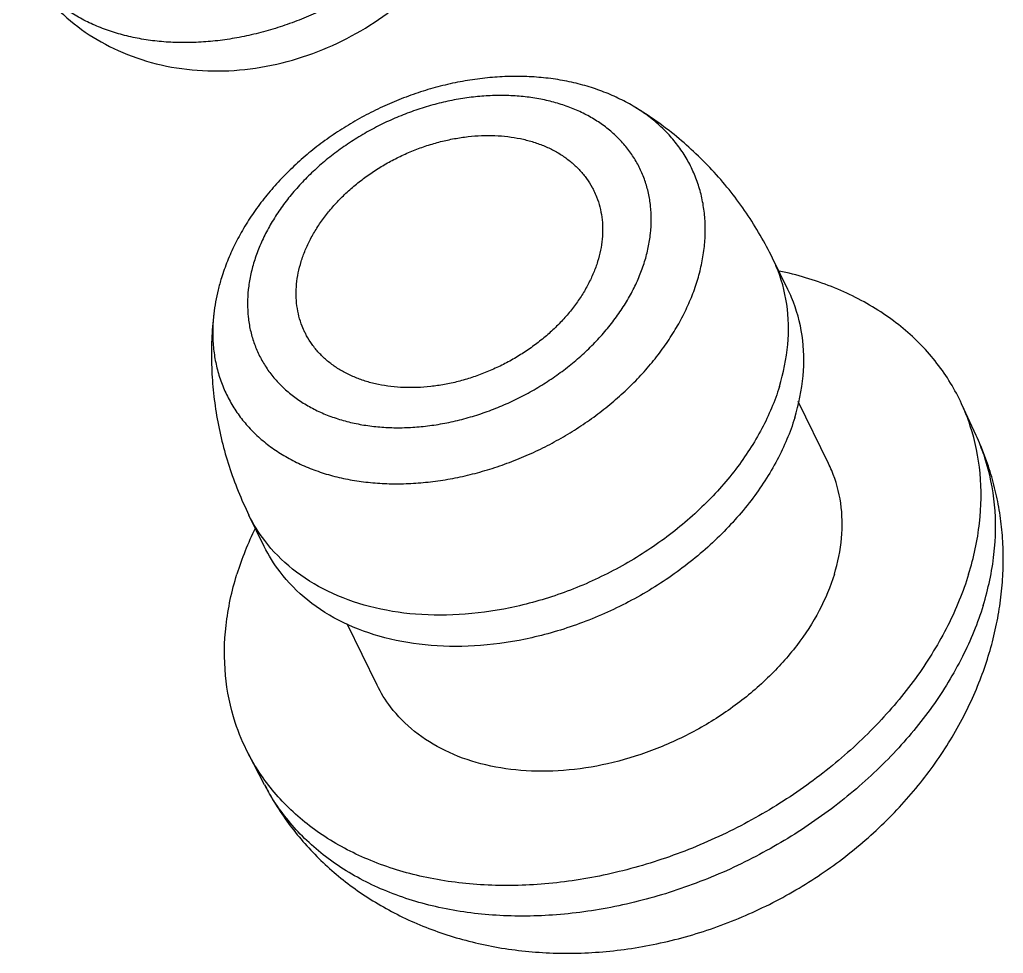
# Model space of a CAD drawing. Header units: inches. Extents: x -219 to 252, y -99 to 210.
# Drawn here: x -13.97 to -8.79, y -89.4 to -84.48 of the extents above; entities that cross this region are included whole.
import ezdxf

# ---------------------------------------------------------------- set-up
doc = ezdxf.new("R2010")
doc.units = ezdxf.units.IN
doc.header["$MEASUREMENT"] = 0
doc.layers.add('02___PRT_ALL_AXES', color=7, linetype='Continuous')

# ---------------------------------------------------------------- blocks, each defined once
blk = doc.blocks.new('block 3421')
at = {"color": 7, "lineweight": 25, "true_color": 0xffffff}
blk.add_open_spline([(-12.9067, -85.8415), (-12.9132, -85.8624), (-12.919, -85.8834), (-12.9242, -85.9047), (-12.9293, -85.9255), (-12.9338, -85.9465), (-12.9376, -85.9677), (-12.9413, -85.9884), (-12.9445, -86.0093), (-12.9469, -86.0302)], degree=3, knots=[0, 0, 0, 0, 1, 1, 1, 2, 2, 2, 3, 3, 3, 3], dxfattribs=at)
blk = doc.blocks.new('block 3422')
at = {"color": 7, "lineweight": 25, "true_color": 0xffffff}
blk.add_open_spline([(-10.926, -85.7551), (-10.9323, -85.7753), (-10.9395, -85.7951), (-10.9475, -85.8146), (-10.9559, -85.8347), (-10.9651, -85.8543), (-10.9752, -85.8736), (-10.9855, -85.8934), (-10.9967, -85.9128), (-11.0087, -85.9316), (-11.021, -85.9511), (-11.0341, -85.9699), (-11.0479, -85.9883), (-11.0619, -86.0071), (-11.0768, -86.0253), (-11.0923, -86.0431), (-11.1081, -86.0611), (-11.1246, -86.0786), (-11.1417, -86.0955), (-11.159, -86.1127), (-11.177, -86.1292), (-11.1956, -86.1452), (-11.2144, -86.1614), (-11.2338, -86.1769), (-11.2536, -86.1917), (-11.2737, -86.2068), (-11.2943, -86.2211), (-11.3153, -86.2348), (-11.3365, -86.2486), (-11.3581, -86.2616), (-11.3802, -86.274), (-11.4023, -86.2864), (-11.4248, -86.298), (-11.4476, -86.3089), (-11.4705, -86.3199), (-11.4937, -86.3301), (-11.5172, -86.3395), (-11.5406, -86.3489), (-11.5643, -86.3575), (-11.5883, -86.3654), (-11.612, -86.3732), (-11.636, -86.3801), (-11.6603, -86.3863), (-11.6842, -86.3924), (-11.7084, -86.3977), (-11.7327, -86.4021), (-11.7566, -86.4065), (-11.7807, -86.4101), (-11.8048, -86.4128), (-11.8286, -86.4154), (-11.8524, -86.4172), (-11.8763, -86.4181), (-11.8996, -86.419), (-11.9229, -86.419), (-11.9462, -86.4181), (-11.969, -86.4172), (-11.9917, -86.4155), (-12.0144, -86.4128), (-12.0364, -86.4102), (-12.0582, -86.4066), (-12.08, -86.4022), (-12.101, -86.3978), (-12.122, -86.3925), (-12.1426, -86.3863), (-12.1626, -86.3802), (-12.1823, -86.3733), (-12.2016, -86.3654), (-12.2204, -86.3577), (-12.2389, -86.349), (-12.2568, -86.3395), (-12.2742, -86.3302), (-12.2911, -86.32), (-12.3074, -86.3089), (-12.3233, -86.2982), (-12.3387, -86.2865), (-12.3533, -86.274), (-12.3675, -86.2617), (-12.3812, -86.2487), (-12.3939, -86.2348), (-12.4064, -86.2212), (-12.4182, -86.2068), (-12.429, -86.1918), (-12.4397, -86.1769), (-12.4495, -86.1613), (-12.4583, -86.1452), (-12.4613, -86.1396), (-12.4642, -86.134), (-12.467, -86.1284)], degree=3, knots=[0, 0, 0, 0, 1, 1, 1, 2, 2, 2, 3, 3, 3, 4, 4, 4, 5, 5, 5, 6, 6, 6, 7, 7, 7, 8, 8, 8, 9, 9, 9, 10, 10, 10, 11, 11, 11, 12, 12, 12, 13, 13, 13, 14, 14, 14, 15, 15, 15, 16, 16, 16, 17, 17, 17, 18, 18, 18, 19, 19, 19, 20, 20, 20, 21, 21, 21, 22, 22, 22, 23, 23, 23, 24, 24, 24, 25, 25, 25, 26, 26, 26, 27, 27, 27, 28, 28, 28, 29, 29, 29, 29], dxfattribs=at)
blk = doc.blocks.new('block 3423')
at = {"color": 7, "lineweight": 25, "true_color": 0xffffff}
blk.add_open_spline([(-10.7298, -84.9422), (-10.7553, -84.9268), (-10.7815, -84.9126), (-10.8083, -84.8995), (-10.8358, -84.8861), (-10.8639, -84.8738), (-10.8924, -84.8628), (-10.9215, -84.8515), (-10.9512, -84.8414), (-10.9812, -84.8326), (-11.0121, -84.8234), (-11.0435, -84.8156), (-11.0751, -84.8089), (-11.1075, -84.8021), (-11.1401, -84.7965), (-11.173, -84.7922), (-11.2063, -84.7879), (-11.2398, -84.7847), (-11.2734, -84.7828), (-11.3075, -84.7809), (-11.3417, -84.7802), (-11.3759, -84.7806), (-11.4107, -84.7811), (-11.4455, -84.7828), (-11.4802, -84.7857), (-11.5152, -84.7886), (-11.5501, -84.7927), (-11.5849, -84.7978), (-11.6199, -84.8031), (-11.6547, -84.8094), (-11.6894, -84.8169), (-11.7244, -84.8244), (-11.7591, -84.833), (-11.7936, -84.8427), (-11.8282, -84.8525), (-11.8625, -84.8633), (-11.8965, -84.8751), (-11.9305, -84.887), (-11.9642, -84.8999), (-11.9974, -84.9138), (-12.0307, -84.9277), (-12.0637, -84.9426), (-12.0961, -84.9585), (-12.1285, -84.9744), (-12.1604, -84.9912), (-12.1918, -85.009), (-12.2231, -85.0267), (-12.2539, -85.0455), (-12.2841, -85.065), (-12.3141, -85.0845), (-12.3435, -85.1048), (-12.3723, -85.1261), (-12.4008, -85.1472), (-12.4288, -85.1692), (-12.456, -85.192), (-12.483, -85.2147), (-12.5093, -85.2382), (-12.5348, -85.2626), (-12.56, -85.2866), (-12.5844, -85.3114), (-12.608, -85.337), (-12.6312, -85.3622), (-12.6536, -85.3882), (-12.6751, -85.415), (-12.6963, -85.4414), (-12.7166, -85.4685), (-12.736, -85.4963), (-12.7549, -85.5237), (-12.7729, -85.5516), (-12.7898, -85.5802), (-12.8064, -85.6081), (-12.8219, -85.6366), (-12.8362, -85.6656), (-12.8504, -85.6942), (-12.8634, -85.7233), (-12.8753, -85.7529), (-12.887, -85.782), (-12.8975, -85.8115), (-12.9067, -85.8415)], degree=3, knots=[0, 0, 0, 0, 1, 1, 1, 2, 2, 2, 3, 3, 3, 4, 4, 4, 5, 5, 5, 6, 6, 6, 7, 7, 7, 8, 8, 8, 9, 9, 9, 10, 10, 10, 11, 11, 11, 12, 12, 12, 13, 13, 13, 14, 14, 14, 15, 15, 15, 16, 16, 16, 17, 17, 17, 18, 18, 18, 19, 19, 19, 20, 20, 20, 21, 21, 21, 22, 22, 22, 23, 23, 23, 24, 24, 24, 25, 25, 25, 26, 26, 26, 26], dxfattribs=at)
blk = doc.blocks.new('block 3424')
at = {"color": 7, "lineweight": 25, "true_color": 0xffffff}
blk.add_open_spline([(-10.9458, -85.3819), (-10.9405, -85.3926), (-10.9357, -85.4036), (-10.9313, -85.4147), (-10.9246, -85.4318), (-10.9189, -85.4494), (-10.9143, -85.4672), (-10.9097, -85.4852), (-10.9062, -85.5035), (-10.9037, -85.5219), (-10.9012, -85.5407), (-10.8999, -85.5596), (-10.8996, -85.5786), (-10.8993, -85.5979), (-10.9001, -85.6173), (-10.902, -85.6366), (-10.9038, -85.6564), (-10.9068, -85.6761), (-10.9108, -85.6956), (-10.9149, -85.7157), (-10.92, -85.7355), (-10.926, -85.7551)], degree=3, knots=[0, 0, 0, 0, 1, 1, 1, 2, 2, 2, 3, 3, 3, 4, 4, 4, 5, 5, 5, 6, 6, 6, 7, 7, 7, 7], dxfattribs=at)
blk = doc.blocks.new('block 3425')
at = {"color": 7, "lineweight": 25, "true_color": 0xffffff}
blk.add_open_spline([(-12.467, -86.1284), (-12.4722, -86.1176), (-12.4771, -86.1066), (-12.4814, -86.0955), (-12.4882, -86.0784), (-12.4939, -86.0609), (-12.4984, -86.0431), (-12.5031, -86.025), (-12.5066, -86.0067), (-12.509, -85.9883), (-12.5115, -85.9695), (-12.5129, -85.9506), (-12.5132, -85.9316), (-12.5135, -85.9123), (-12.5127, -85.8929), (-12.5108, -85.8736), (-12.5089, -85.8538), (-12.5059, -85.8341), (-12.502, -85.8146), (-12.4979, -85.7945), (-12.4928, -85.7747), (-12.4867, -85.7551)], degree=3, knots=[0, 0, 0, 0, 1, 1, 1, 2, 2, 2, 3, 3, 3, 4, 4, 4, 5, 5, 5, 6, 6, 6, 7, 7, 7, 7], dxfattribs=at)
blk = doc.blocks.new('block 3426')
at = {"color": 7, "lineweight": 25, "true_color": 0xffffff}
blk.add_open_spline([(-10.4017, -85.858), (-10.3929, -85.8297), (-10.3854, -85.8011), (-10.3792, -85.7721), (-10.3732, -85.7439), (-10.3684, -85.7155), (-10.365, -85.6869), (-10.3617, -85.6589), (-10.3598, -85.6308), (-10.3592, -85.6027), (-10.3587, -85.5752), (-10.3595, -85.5476), (-10.3618, -85.5202), (-10.3641, -85.4932), (-10.3677, -85.4664), (-10.3728, -85.4399), (-10.3779, -85.4137), (-10.3843, -85.3877), (-10.3921, -85.3623), (-10.3999, -85.337), (-10.4091, -85.3121), (-10.4197, -85.2879), (-10.4302, -85.2637), (-10.442, -85.2401), (-10.4552, -85.2172), (-10.4684, -85.1942), (-10.4829, -85.172), (-10.4985, -85.1506), (-10.5143, -85.1291), (-10.5313, -85.1084), (-10.5493, -85.0887), (-10.5676, -85.0687), (-10.587, -85.0497), (-10.6073, -85.0317), (-10.628, -85.0134), (-10.6497, -84.9962), (-10.6721, -84.9801), (-10.6908, -84.9667), (-10.7101, -84.9541), (-10.7298, -84.9422)], degree=3, knots=[0, 0, 0, 0, 1, 1, 1, 2, 2, 2, 3, 3, 3, 4, 4, 4, 5, 5, 5, 6, 6, 6, 7, 7, 7, 8, 8, 8, 9, 9, 9, 10, 10, 10, 11, 11, 11, 12, 12, 12, 13, 13, 13, 13], dxfattribs=at)
blk = doc.blocks.new('block 3427')
at = {"color": 7, "lineweight": 25, "true_color": 0xffffff}
blk.add_open_spline([(-12.4867, -85.7551), (-12.4805, -85.735), (-12.4733, -85.7151), (-12.4652, -85.6956), (-12.4569, -85.6756), (-12.4476, -85.6559), (-12.4376, -85.6366), (-12.4272, -85.6168), (-12.416, -85.5975), (-12.4041, -85.5786), (-12.3918, -85.5592), (-12.3787, -85.5403), (-12.3649, -85.5219), (-12.3508, -85.5031), (-12.336, -85.4849), (-12.3205, -85.4672), (-12.3047, -85.4491), (-12.2882, -85.4316), (-12.2711, -85.4147), (-12.2537, -85.3975), (-12.2357, -85.381), (-12.2172, -85.365), (-12.1984, -85.3489), (-12.179, -85.3333), (-12.1591, -85.3184), (-12.139, -85.3034), (-12.1185, -85.2891), (-12.0974, -85.2754), (-12.0762, -85.2617), (-12.0546, -85.2486), (-12.0326, -85.2362), (-12.0105, -85.2238), (-11.988, -85.2122), (-11.9651, -85.2012), (-11.9423, -85.1903), (-11.9191, -85.1801), (-11.8956, -85.1707), (-11.8722, -85.1613), (-11.8485, -85.1527), (-11.8245, -85.1448), (-11.8007, -85.1371), (-11.7767, -85.1301), (-11.7525, -85.1239), (-11.7285, -85.1178), (-11.7044, -85.1126), (-11.6801, -85.1081), (-11.6562, -85.1037), (-11.6321, -85.1002), (-11.6079, -85.0974), (-11.5842, -85.0948), (-11.5603, -85.093), (-11.5365, -85.0921), (-11.5132, -85.0912), (-11.4898, -85.0912), (-11.4665, -85.0921), (-11.4437, -85.093), (-11.421, -85.0948), (-11.3984, -85.0974), (-11.3764, -85.1001), (-11.3545, -85.1036), (-11.3328, -85.1081), (-11.3117, -85.1124), (-11.2908, -85.1177), (-11.2702, -85.1239), (-11.2502, -85.13), (-11.2304, -85.1369), (-11.2111, -85.1448), (-11.1923, -85.1525), (-11.1739, -85.1612), (-11.156, -85.1707), (-11.1386, -85.18), (-11.1216, -85.1901), (-11.1053, -85.2012), (-11.0894, -85.212), (-11.0741, -85.2237), (-11.0595, -85.2362), (-11.0452, -85.2485), (-11.0316, -85.2616), (-11.0188, -85.2754), (-11.0063, -85.2891), (-10.9946, -85.3034), (-10.9838, -85.3184), (-10.9731, -85.3334), (-10.9633, -85.3489), (-10.9545, -85.365), (-10.9515, -85.3706), (-10.9486, -85.3762), (-10.9458, -85.3819)], degree=3, knots=[0, 0, 0, 0, 1, 1, 1, 2, 2, 2, 3, 3, 3, 4, 4, 4, 5, 5, 5, 6, 6, 6, 7, 7, 7, 8, 8, 8, 9, 9, 9, 10, 10, 10, 11, 11, 11, 12, 12, 12, 13, 13, 13, 14, 14, 14, 15, 15, 15, 16, 16, 16, 17, 17, 17, 18, 18, 18, 19, 19, 19, 20, 20, 20, 21, 21, 21, 22, 22, 22, 23, 23, 23, 24, 24, 24, 25, 25, 25, 26, 26, 26, 27, 27, 27, 28, 28, 28, 29, 29, 29, 29], dxfattribs=at)
blk = doc.blocks.new('block 3428')
at = {"color": 7, "lineweight": 25, "true_color": 0xffffff}
blk.add_open_spline([(-10.6782, -85.7551), (-10.6707, -85.7308), (-10.6642, -85.706), (-10.659, -85.681), (-10.6539, -85.6567), (-10.65, -85.6321), (-10.6473, -85.6074), (-10.6448, -85.5833), (-10.6434, -85.5591), (-10.6433, -85.5349), (-10.6432, -85.5112), (-10.6444, -85.4874), (-10.6469, -85.4639), (-10.6494, -85.4407), (-10.6531, -85.4177), (-10.6582, -85.395), (-10.6632, -85.3726), (-10.6694, -85.3504), (-10.677, -85.3287), (-10.6845, -85.3072), (-10.6932, -85.286), (-10.7032, -85.2655), (-10.7132, -85.245), (-10.7243, -85.225), (-10.7367, -85.2058), (-10.749, -85.1865), (-10.7625, -85.1679), (-10.7771, -85.1501), (-10.7918, -85.1321), (-10.8076, -85.1149), (-10.8242, -85.0987), (-10.8412, -85.0822), (-10.8591, -85.0666), (-10.8777, -85.0521), (-10.8968, -85.0372), (-10.9166, -85.0233), (-10.9372, -85.0106), (-10.9582, -84.9974), (-10.9799, -84.9853), (-11.0022, -84.9743), (-11.025, -84.963), (-11.0485, -84.9529), (-11.0723, -84.9438), (-11.0968, -84.9344), (-11.1217, -84.9262), (-11.1469, -84.9191), (-11.1729, -84.9117), (-11.1991, -84.9054), (-11.2256, -84.9003), (-11.2528, -84.895), (-11.2802, -84.8909), (-11.3078, -84.8878), (-11.336, -84.8846), (-11.3644, -84.8825), (-11.3928, -84.8815), (-11.4218, -84.8804), (-11.451, -84.8804), (-11.48, -84.8815), (-11.5097, -84.8825), (-11.5394, -84.8847), (-11.5689, -84.8878), (-11.5991, -84.8909), (-11.629, -84.8951), (-11.6589, -84.9003), (-11.6891, -84.9055), (-11.7192, -84.9118), (-11.7491, -84.9191), (-11.7793, -84.9263), (-11.8093, -84.9346), (-11.839, -84.9438), (-11.869, -84.953), (-11.8987, -84.9632), (-11.928, -84.9743), (-11.9575, -84.9855), (-11.9866, -84.9976), (-12.0154, -85.0106), (-12.0442, -85.0235), (-12.0726, -85.0374), (-12.1005, -85.0521), (-12.1285, -85.0668), (-12.1559, -85.0824), (-12.1829, -85.0987), (-12.2097, -85.115), (-12.236, -85.1322), (-12.2617, -85.1501), (-12.2873, -85.1679), (-12.3123, -85.1865), (-12.3366, -85.2058), (-12.3607, -85.225), (-12.3842, -85.2449), (-12.407, -85.2655), (-12.4294, -85.2859), (-12.4512, -85.3069), (-12.4723, -85.3287), (-12.4929, -85.3501), (-12.5129, -85.3722), (-12.532, -85.395), (-12.5508, -85.4173), (-12.5687, -85.4402), (-12.5858, -85.4639), (-12.6025, -85.4869), (-12.6184, -85.5106), (-12.6333, -85.5349), (-12.6479, -85.5585), (-12.6615, -85.5827), (-12.6741, -85.6074), (-12.6864, -85.6315), (-12.6977, -85.656), (-12.708, -85.681), (-12.7179, -85.7053), (-12.7268, -85.73), (-12.7345, -85.7551)], degree=3, knots=[0, 0, 0, 0, 1, 1, 1, 2, 2, 2, 3, 3, 3, 4, 4, 4, 5, 5, 5, 6, 6, 6, 7, 7, 7, 8, 8, 8, 9, 9, 9, 10, 10, 10, 11, 11, 11, 12, 12, 12, 13, 13, 13, 14, 14, 14, 15, 15, 15, 16, 16, 16, 17, 17, 17, 18, 18, 18, 19, 19, 19, 20, 20, 20, 21, 21, 21, 22, 22, 22, 23, 23, 23, 24, 24, 24, 25, 25, 25, 26, 26, 26, 27, 27, 27, 28, 28, 28, 29, 29, 29, 30, 30, 30, 31, 31, 31, 32, 32, 32, 33, 33, 33, 34, 34, 34, 35, 35, 35, 36, 36, 36, 37, 37, 37, 37], dxfattribs=at)
blk = doc.blocks.new('block 3429')
at = {"color": 7, "lineweight": 25, "true_color": 0xffffff}
blk.add_open_spline([(-12.7345, -85.7551), (-12.7421, -85.7795), (-12.7485, -85.8042), (-12.7537, -85.8292), (-12.7588, -85.8535), (-12.7628, -85.8781), (-12.7654, -85.9028), (-12.768, -85.9269), (-12.7694, -85.9511), (-12.7695, -85.9754), (-12.7695, -85.9991), (-12.7683, -86.0228), (-12.7658, -86.0464), (-12.7634, -86.0695), (-12.7596, -86.0925), (-12.7546, -86.1152), (-12.7496, -86.1377), (-12.7433, -86.1598), (-12.7358, -86.1815), (-12.7283, -86.203), (-12.7195, -86.2242), (-12.7096, -86.2447), (-12.6996, -86.2653), (-12.6884, -86.2852), (-12.6761, -86.3044), (-12.6637, -86.3238), (-12.6502, -86.3424), (-12.6357, -86.3601), (-12.6209, -86.3781), (-12.6052, -86.3952), (-12.5885, -86.4115), (-12.5716, -86.428), (-12.5537, -86.4436), (-12.535, -86.4581), (-12.516, -86.473), (-12.4961, -86.4869), (-12.4756, -86.4997), (-12.4545, -86.5128), (-12.4328, -86.5249), (-12.4106, -86.5359), (-12.3877, -86.5472), (-12.3643, -86.5574), (-12.3405, -86.5665), (-12.316, -86.5758), (-12.2911, -86.584), (-12.2658, -86.5912), (-12.2399, -86.5985), (-12.2136, -86.6047), (-12.1872, -86.6099), (-12.1599, -86.6152), (-12.1325, -86.6193), (-12.105, -86.6224), (-12.0768, -86.6256), (-12.0484, -86.6277), (-12.02, -86.6288), (-11.9909, -86.6298), (-11.9618, -86.6298), (-11.9327, -86.6288), (-11.903, -86.6277), (-11.8733, -86.6255), (-11.8438, -86.6224), (-11.8137, -86.6193), (-11.7837, -86.6151), (-11.7539, -86.6099), (-11.7236, -86.6046), (-11.6935, -86.5984), (-11.6636, -86.5912), (-11.6334, -86.5839), (-11.6034, -86.5756), (-11.5737, -86.5665), (-11.5438, -86.5572), (-11.5141, -86.547), (-11.4847, -86.5359), (-11.4553, -86.5247), (-11.4261, -86.5127), (-11.3974, -86.4997), (-11.3686, -86.4867), (-11.3402, -86.4728), (-11.3122, -86.4581), (-11.2843, -86.4434), (-11.2568, -86.4279), (-11.2299, -86.4115), (-11.2031, -86.3952), (-11.1768, -86.3781), (-11.151, -86.3601), (-11.1255, -86.3424), (-11.1005, -86.3238), (-11.0761, -86.3044), (-11.0521, -86.2852), (-11.0286, -86.2654), (-11.0058, -86.2447), (-10.9833, -86.2244), (-10.9616, -86.2033), (-10.9405, -86.1815), (-10.9198, -86.1601), (-10.8999, -86.138), (-10.8807, -86.1152), (-10.862, -86.0929), (-10.844, -86.07), (-10.8269, -86.0464), (-10.8102, -86.0233), (-10.7943, -85.9996), (-10.7794, -85.9754), (-10.7649, -85.9518), (-10.7512, -85.9275), (-10.7386, -85.9028), (-10.7263, -85.8787), (-10.715, -85.8542), (-10.7048, -85.8292), (-10.6949, -85.8049), (-10.686, -85.7802), (-10.6782, -85.7551)], degree=3, knots=[0, 0, 0, 0, 1, 1, 1, 2, 2, 2, 3, 3, 3, 4, 4, 4, 5, 5, 5, 6, 6, 6, 7, 7, 7, 8, 8, 8, 9, 9, 9, 10, 10, 10, 11, 11, 11, 12, 12, 12, 13, 13, 13, 14, 14, 14, 15, 15, 15, 16, 16, 16, 17, 17, 17, 18, 18, 18, 19, 19, 19, 20, 20, 20, 21, 21, 21, 22, 22, 22, 23, 23, 23, 24, 24, 24, 25, 25, 25, 26, 26, 26, 27, 27, 27, 28, 28, 28, 29, 29, 29, 30, 30, 30, 31, 31, 31, 32, 32, 32, 33, 33, 33, 34, 34, 34, 35, 35, 35, 36, 36, 36, 37, 37, 37, 37], dxfattribs=at)
blk = doc.blocks.new('block 3430')
at = {"color": 7, "lineweight": 25, "true_color": 0xffffff}
blk.add_open_spline([(-12.9469, -86.0302), (-12.9501, -86.0578), (-12.952, -86.0855), (-12.9526, -86.1132), (-12.9531, -86.1408), (-12.9523, -86.1683), (-12.95, -86.1957), (-12.9477, -86.2227), (-12.9441, -86.2495), (-12.939, -86.2761), (-12.9339, -86.3023), (-12.9275, -86.3282), (-12.9196, -86.3537), (-12.9119, -86.379), (-12.9027, -86.4038), (-12.8921, -86.4281), (-12.8816, -86.4523), (-12.8698, -86.4759), (-12.8566, -86.4988), (-12.8434, -86.5217), (-12.8289, -86.544), (-12.8133, -86.5653), (-12.7975, -86.5869), (-12.7805, -86.6075), (-12.7625, -86.6273), (-12.7441, -86.6473), (-12.7248, -86.6663), (-12.7045, -86.6842), (-12.6838, -86.7025), (-12.6621, -86.7197), (-12.6397, -86.7358), (-12.6167, -86.7523), (-12.5929, -86.7676), (-12.5685, -86.7817), (-12.5434, -86.7963), (-12.5177, -86.8096), (-12.4914, -86.8216), (-12.4644, -86.8341), (-12.4368, -86.8453), (-12.4089, -86.8553), (-12.3801, -86.8656), (-12.351, -86.8747), (-12.3215, -86.8826), (-12.2912, -86.8906), (-12.2606, -86.8974), (-12.2297, -86.9031), (-12.1981, -86.9089), (-12.1663, -86.9135), (-12.1343, -86.9169), (-12.1016, -86.9203), (-12.0687, -86.9227), (-12.0358, -86.9238), (-12.0021, -86.9249), (-11.9684, -86.9249), (-11.9347, -86.9238), (-11.9004, -86.9226), (-11.8661, -86.9203), (-11.8319, -86.9169), (-11.7971, -86.9134), (-11.7625, -86.9088), (-11.728, -86.9031), (-11.693, -86.8973), (-11.6582, -86.8904), (-11.6236, -86.8826), (-11.5886, -86.8745), (-11.5538, -86.8654), (-11.5193, -86.8553), (-11.4846, -86.8451), (-11.4501, -86.8339), (-11.416, -86.8216), (-11.3817, -86.8094), (-11.3478, -86.796), (-11.3142, -86.7817), (-11.2806, -86.7674), (-11.2474, -86.7521), (-11.2147, -86.7358), (-11.182, -86.7196), (-11.1497, -86.7023), (-11.118, -86.6842), (-11.0864, -86.6662), (-11.0553, -86.6471), (-11.0248, -86.6273), (-10.9945, -86.6075), (-10.9648, -86.5868), (-10.9357, -86.5653), (-10.9069, -86.544), (-10.8787, -86.5218), (-10.8512, -86.4988), (-10.8241, -86.476), (-10.7977, -86.4525), (-10.772, -86.4281), (-10.7467, -86.404), (-10.7222, -86.3793), (-10.6985, -86.3537), (-10.6752, -86.3286), (-10.6528, -86.3027), (-10.6312, -86.2761), (-10.6101, -86.25), (-10.5899, -86.2232), (-10.5706, -86.1957), (-10.5518, -86.1689), (-10.5339, -86.1414), (-10.517, -86.1132), (-10.5005, -86.0858), (-10.4851, -86.0577), (-10.4708, -86.0291), (-10.4568, -86.0012), (-10.4439, -85.9727), (-10.4323, -85.9438), (-10.4209, -85.9157), (-10.4106, -85.887), (-10.4017, -85.858)], degree=3, knots=[0, 0, 0, 0, 1, 1, 1, 2, 2, 2, 3, 3, 3, 4, 4, 4, 5, 5, 5, 6, 6, 6, 7, 7, 7, 8, 8, 8, 9, 9, 9, 10, 10, 10, 11, 11, 11, 12, 12, 12, 13, 13, 13, 14, 14, 14, 15, 15, 15, 16, 16, 16, 17, 17, 17, 18, 18, 18, 19, 19, 19, 20, 20, 20, 21, 21, 21, 22, 22, 22, 23, 23, 23, 24, 24, 24, 25, 25, 25, 26, 26, 26, 27, 27, 27, 28, 28, 28, 29, 29, 29, 30, 30, 30, 31, 31, 31, 32, 32, 32, 33, 33, 33, 34, 34, 34, 35, 35, 35, 36, 36, 36, 37, 37, 37, 37], dxfattribs=at)
blk = doc.blocks.new('block 3945')
at = {"color": 7, "lineweight": 25, "true_color": 0xffffff}
blk.add_open_spline([(-13.9691, -84.149), (-13.9507, -84.1866), (-13.93, -84.223), (-13.9071, -84.258), (-13.8731, -84.31), (-13.8343, -84.3588), (-13.7916, -84.4038), (-13.7464, -84.4513), (-13.6968, -84.4945), (-13.6436, -84.5329), (-13.5902, -84.5715), (-13.5332, -84.6051), (-13.4737, -84.6336), (-13.4103, -84.664), (-13.344, -84.6884), (-13.2762, -84.707), (-13.206, -84.7262), (-13.1341, -84.7391), (-13.0617, -84.7459), (-12.988, -84.7529), (-12.9138, -84.7537), (-12.84, -84.7487), (-12.7644, -84.7436), (-12.6891, -84.7324), (-12.6152, -84.7157), (-12.5419, -84.699), (-12.4698, -84.6769), (-12.3997, -84.6497), (-12.3297, -84.6226), (-12.2617, -84.5905), (-12.1964, -84.5537), (-12.1323, -84.5176), (-12.0707, -84.4769), (-12.0124, -84.4321), (-11.9551, -84.388), (-11.901, -84.3398), (-11.8507, -84.2878), (-11.8019, -84.2374), (-11.7567, -84.1834), (-11.716, -84.1262), (-11.6772, -84.0717), (-11.6425, -84.0143), (-11.6125, -83.9544), (-11.5826, -83.8948), (-11.5575, -83.8327), (-11.5378, -83.769)], degree=3, knots=[0, 0, 0, 0, 1, 1, 1, 2, 2, 2, 3, 3, 3, 4, 4, 4, 5, 5, 5, 6, 6, 6, 7, 7, 7, 8, 8, 8, 9, 9, 9, 10, 10, 10, 11, 11, 11, 12, 12, 12, 13, 13, 13, 14, 14, 14, 15, 15, 15, 15], dxfattribs=at)
blk = doc.blocks.new('block 3996')
at = {"color": 7, "lineweight": 25, "true_color": 0xffffff}
blk.add_open_spline([(-11.5614, -83.5658), (-11.5701, -83.594), (-11.5801, -83.6218), (-11.5912, -83.6493), (-11.6025, -83.6774), (-11.6151, -83.705), (-11.6286, -83.7322), (-11.6425, -83.76), (-11.6576, -83.7872), (-11.6736, -83.8139), (-11.6899, -83.8413), (-11.7073, -83.8681), (-11.7257, -83.8942), (-11.7444, -83.9209), (-11.7641, -83.9469), (-11.7846, -83.9723), (-11.8056, -83.9981), (-11.8274, -84.0233), (-11.85, -84.0477), (-11.873, -84.0726), (-11.8969, -84.0967), (-11.9215, -84.12), (-11.9464, -84.1437), (-11.9721, -84.1666), (-11.9985, -84.1888), (-12.0252, -84.2111), (-12.0526, -84.2327), (-12.0806, -84.2534), (-12.1088, -84.2744), (-12.1377, -84.2945), (-12.1672, -84.3137), (-12.1968, -84.333), (-12.2271, -84.3515), (-12.2578, -84.369), (-12.2886, -84.3866), (-12.32, -84.4034), (-12.3518, -84.4192), (-12.3836, -84.435), (-12.4159, -84.4499), (-12.4486, -84.4639), (-12.4812, -84.4777), (-12.5142, -84.4907), (-12.5475, -84.5026), (-12.5807, -84.5145), (-12.6142, -84.5255), (-12.648, -84.5354), (-12.6815, -84.5452), (-12.7153, -84.554), (-12.7493, -84.5618), (-12.7829, -84.5695), (-12.8168, -84.5762), (-12.8508, -84.5818), (-12.8843, -84.5874), (-12.918, -84.5918), (-12.9519, -84.5952), (-12.9851, -84.5985), (-13.0184, -84.6008), (-13.0518, -84.6019), (-13.0845, -84.603), (-13.1173, -84.6031), (-13.15, -84.6019), (-13.182, -84.6008), (-13.214, -84.5986), (-13.2458, -84.5952), (-13.2769, -84.5919), (-13.3078, -84.5874), (-13.3386, -84.5818), (-13.3685, -84.5763), (-13.3983, -84.5697), (-13.4277, -84.5618), (-13.4564, -84.5542), (-13.4848, -84.5454), (-13.5127, -84.5354), (-13.5399, -84.5257), (-13.5667, -84.5147), (-13.5929, -84.5027), (-13.6185, -84.4909), (-13.6435, -84.4779), (-13.6679, -84.4639), (-13.6917, -84.4501), (-13.7148, -84.4352), (-13.7371, -84.4192), (-13.7589, -84.4036), (-13.78, -84.3868), (-13.8001, -84.369), (-13.8198, -84.3516), (-13.8387, -84.3331), (-13.8565, -84.3137), (-13.874, -84.2945), (-13.8905, -84.2744), (-13.9059, -84.2534), (-13.9211, -84.2327), (-13.9352, -84.2111), (-13.948, -84.1888), (-13.9555, -84.1757), (-13.9625, -84.1625), (-13.9691, -84.149)], degree=3, knots=[0, 0, 0, 0, 1, 1, 1, 2, 2, 2, 3, 3, 3, 4, 4, 4, 5, 5, 5, 6, 6, 6, 7, 7, 7, 8, 8, 8, 9, 9, 9, 10, 10, 10, 11, 11, 11, 12, 12, 12, 13, 13, 13, 14, 14, 14, 15, 15, 15, 16, 16, 16, 17, 17, 17, 18, 18, 18, 19, 19, 19, 20, 20, 20, 21, 21, 21, 22, 22, 22, 23, 23, 23, 24, 24, 24, 25, 25, 25, 26, 26, 26, 27, 27, 27, 28, 28, 28, 29, 29, 29, 30, 30, 30, 31, 31, 31, 32, 32, 32, 32], dxfattribs=at)
blk = doc.blocks.new('block 4421')
at = {"layer": '02___PRT_ALL_AXES', "color": 7, "lineweight": 25, "true_color": 0xffffff}
blk.add_lwpolyline([(-12.6792, -88.5093), (-12.764, -88.3468)], dxfattribs=at)
blk = doc.blocks.new('block 4422')
at = {"layer": '02___PRT_ALL_AXES', "color": 7, "lineweight": 25, "true_color": 0xffffff}
blk.add_lwpolyline([(-12.6811, -87.2545), (-12.7619, -87.0899)], dxfattribs=at)
blk = doc.blocks.new('block 4423')
at = {"layer": '02___PRT_ALL_AXES', "color": 7, "lineweight": 25, "true_color": 0xffffff}
blk.add_lwpolyline([(-12.0872, -87.9841), (-12.245, -87.6624)], dxfattribs=at)
blk = doc.blocks.new('block 4424')
at = {"layer": '02___PRT_ALL_AXES', "color": 7, "lineweight": 25, "true_color": 0xffffff}
blk.add_lwpolyline([(-9.7103, -86.8177), (-9.8707, -86.4908)], dxfattribs=at)
blk = doc.blocks.new('block 4425')
at = {"layer": '02___PRT_ALL_AXES', "color": 7, "lineweight": 25, "true_color": 0xffffff}
blk.add_lwpolyline([(-9.924, -85.9015), (-10.0048, -85.7369)], dxfattribs=at)
blk = doc.blocks.new('block 4426')
at = {"layer": '02___PRT_ALL_AXES', "color": 7, "lineweight": 25, "true_color": 0xffffff}
blk.add_lwpolyline([(-8.9327, -86.6708), (-9.0093, -86.5042)], dxfattribs=at)
blk = doc.blocks.new('block 4441')
at = {"layer": '02___PRT_ALL_AXES', "color": 7, "lineweight": 25, "true_color": 0xffffff}
blk.add_open_spline([(-8.9264, -86.6846), (-8.9285, -86.68), (-8.9306, -86.6754), (-8.9327, -86.6708)], degree=3, dxfattribs=at)
blk = doc.blocks.new('block 4442')
at = {"layer": '02___PRT_ALL_AXES', "color": 7, "lineweight": 25, "true_color": 0xffffff}
blk.add_open_spline([(-12.6791, -88.5093), (-12.6732, -88.5207), (-12.667, -88.532), (-12.6607, -88.5432)], degree=3, dxfattribs=at)
blk = doc.blocks.new('block 4447')
at = {"layer": '02___PRT_ALL_AXES', "color": 7, "lineweight": 25, "true_color": 0xffffff}
blk.add_open_spline([(-9.8882, -86.578), (-9.866, -86.5062), (-9.8506, -86.432), (-9.8439, -86.357), (-9.8376, -86.2859), (-9.839, -86.2141), (-9.8494, -86.1435), (-9.8594, -86.0753), (-9.8778, -86.0082), (-9.9043, -85.9448), (-9.9105, -85.9302), (-9.917, -85.9158), (-9.924, -85.9016)], degree=3, knots=[0, 0, 0, 0, 1, 1, 1, 2, 2, 2, 3, 3, 3, 4, 4, 4, 4], dxfattribs=at)
blk = doc.blocks.new('block 4448')
at = {"layer": '02___PRT_ALL_AXES', "color": 7, "lineweight": 25, "true_color": 0xffffff}
blk.add_open_spline([(-9.8882, -86.578), (-9.9117, -86.6543), (-9.9432, -86.7283), (-9.9805, -86.799), (-10.0202, -86.874), (-10.0665, -86.9452), (-10.118, -87.0126), (-10.172, -87.0832), (-10.2317, -87.1495), (-10.2957, -87.2112), (-10.3621, -87.2752), (-10.4331, -87.3343), (-10.5077, -87.3884), (-10.5839, -87.4436), (-10.6639, -87.4935), (-10.7468, -87.5379), (-10.8301, -87.5826), (-10.9164, -87.6216), (-11.0049, -87.6548), (-11.0923, -87.6875), (-11.1819, -87.7144), (-11.273, -87.735), (-11.3616, -87.7549), (-11.4516, -87.7688), (-11.5422, -87.7758), (-11.629, -87.7824), (-11.7164, -87.7828), (-11.8032, -87.7758), (-11.8855, -87.7691), (-11.9673, -87.7558), (-12.0472, -87.735), (-12.1224, -87.7153), (-12.1958, -87.6888), (-12.2658, -87.6548), (-12.3317, -87.6227), (-12.3943, -87.5838), (-12.4516, -87.5379), (-12.5062, -87.4942), (-12.5558, -87.444), (-12.5982, -87.3884), (-12.6302, -87.3465), (-12.658, -87.3015), (-12.6812, -87.2544)], degree=3, knots=[0, 0, 0, 0, 1, 1, 1, 2, 2, 2, 3, 3, 3, 4, 4, 4, 5, 5, 5, 6, 6, 6, 7, 7, 7, 8, 8, 8, 9, 9, 9, 10, 10, 10, 11, 11, 11, 12, 12, 12, 13, 13, 13, 14, 14, 14, 14], dxfattribs=at)
blk = doc.blocks.new('block 4449')
at = {"layer": '02___PRT_ALL_AXES', "color": 7, "lineweight": 25, "true_color": 0xffffff}
blk.add_open_spline([(-10.0048, -85.7369), (-10.0248, -85.696), (-10.0464, -85.6558), (-10.0693, -85.6164), (-10.0922, -85.5769), (-10.1166, -85.5382), (-10.1423, -85.5004), (-10.168, -85.4626), (-10.1951, -85.4257), (-10.2234, -85.3898), (-10.2517, -85.354), (-10.2813, -85.3191), (-10.3121, -85.2853), (-10.3429, -85.2517), (-10.3748, -85.2191), (-10.4079, -85.1877), (-10.4408, -85.1564), (-10.4748, -85.1264), (-10.5099, -85.0976), (-10.5448, -85.069), (-10.5807, -85.0416), (-10.6175, -85.0155), (-10.654, -84.9897), (-10.6915, -84.9653), (-10.7298, -84.9422)], degree=3, knots=[0, 0, 0, 0, 1, 1, 1, 2, 2, 2, 3, 3, 3, 4, 4, 4, 5, 5, 5, 6, 6, 6, 7, 7, 7, 8, 8, 8, 8], dxfattribs=at)
blk = doc.blocks.new('block 4450')
at = {"layer": '02___PRT_ALL_AXES', "color": 7, "lineweight": 25, "true_color": 0xffffff}
blk.add_open_spline([(-12.764, -88.3469), (-12.7918, -88.2936), (-12.8153, -88.2379), (-12.834, -88.1807), (-12.8603, -88.1004), (-12.8773, -88.017), (-12.8853, -87.9329), (-12.8935, -87.8457), (-12.8921, -87.7576), (-12.8823, -87.6705), (-12.872, -87.5791), (-12.8524, -87.4887), (-12.8252, -87.4009)], degree=3, knots=[0, 0, 0, 0, 1, 1, 1, 2, 2, 2, 3, 3, 3, 4, 4, 4, 4], dxfattribs=at)
blk = doc.blocks.new('block 4451')
at = {"layer": '02___PRT_ALL_AXES', "color": 7, "lineweight": 25, "true_color": 0xffffff}
blk.add_open_spline([(-8.8686, -87.832), (-8.8561, -87.7916), (-8.845, -87.7508), (-8.8354, -87.7097), (-8.8256, -87.668), (-8.8173, -87.626), (-8.8107, -87.5837), (-8.8041, -87.5421), (-8.799, -87.5003), (-8.7955, -87.4584), (-8.7921, -87.4171), (-8.7902, -87.3757), (-8.7899, -87.3343), (-8.7896, -87.2934), (-8.7908, -87.2526), (-8.7936, -87.2119), (-8.7964, -87.1717), (-8.8007, -87.1315), (-8.8066, -87.0916), (-8.8124, -87.0522), (-8.8197, -87.0129), (-8.8286, -86.9741), (-8.8373, -86.9355), (-8.8476, -86.8973), (-8.8594, -86.8595), (-8.8711, -86.822), (-8.8843, -86.785), (-8.8989, -86.7485), (-8.9094, -86.7222), (-8.9206, -86.6963), (-8.9326, -86.6707)], degree=3, knots=[0, 0, 0, 0, 1, 1, 1, 2, 2, 2, 3, 3, 3, 4, 4, 4, 5, 5, 5, 6, 6, 6, 7, 7, 7, 8, 8, 8, 9, 9, 9, 10, 10, 10, 10], dxfattribs=at)
blk = doc.blocks.new('block 4452')
at = {"layer": '02___PRT_ALL_AXES', "color": 7, "lineweight": 25, "true_color": 0xffffff}
blk.add_open_spline([(-12.6792, -88.5093), (-12.6659, -88.5353), (-12.6518, -88.5609), (-12.637, -88.586), (-12.6165, -88.6206), (-12.5947, -88.6544), (-12.5715, -88.6874), (-12.5482, -88.7204), (-12.5235, -88.7526), (-12.4976, -88.7837), (-12.4715, -88.8151), (-12.4441, -88.8454), (-12.4156, -88.8746), (-12.3868, -88.9041), (-12.3568, -88.9325), (-12.3257, -88.9596), (-12.2942, -88.9872), (-12.2617, -89.0134), (-12.2282, -89.0384), (-12.1942, -89.0637), (-12.1592, -89.0878), (-12.1233, -89.1104), (-12.0869, -89.1334), (-12.0495, -89.1551), (-12.0114, -89.1753), (-11.9726, -89.1959), (-11.9331, -89.2151), (-11.8928, -89.2327), (-11.8519, -89.2507), (-11.8102, -89.2672), (-11.7679, -89.2821), (-11.7249, -89.2974), (-11.6813, -89.311), (-11.6373, -89.3231), (-11.5923, -89.3355), (-11.5469, -89.3462), (-11.5013, -89.3554), (-11.4547, -89.3647), (-11.4077, -89.3724), (-11.3606, -89.3784), (-11.3126, -89.3846), (-11.2643, -89.3891), (-11.216, -89.3919), (-11.1668, -89.3949), (-11.1175, -89.396), (-11.0682, -89.3956), (-11.0181, -89.3952), (-10.968, -89.393), (-10.9181, -89.3892), (-10.8674, -89.3854), (-10.8168, -89.3798), (-10.7665, -89.3727), (-10.7155, -89.3654), (-10.6648, -89.3564), (-10.6144, -89.3458), (-10.5635, -89.3351), (-10.513, -89.3228), (-10.4629, -89.3088), (-10.4124, -89.2947), (-10.3623, -89.279), (-10.3128, -89.2616), (-10.2631, -89.2442), (-10.2139, -89.2252), (-10.1654, -89.2046), (-10.1168, -89.184), (-10.0688, -89.1619), (-10.0216, -89.1382), (-9.9744, -89.1145), (-9.928, -89.0893), (-9.8824, -89.0626), (-9.837, -89.036), (-9.7924, -89.008), (-9.7487, -88.9785), (-9.7054, -88.9493), (-9.6629, -88.9186), (-9.6215, -88.8866), (-9.5805, -88.8549), (-9.5405, -88.8218), (-9.5016, -88.7874), (-9.4631, -88.7535), (-9.4258, -88.7183), (-9.3896, -88.6819), (-9.354, -88.6459), (-9.3195, -88.6089), (-9.2863, -88.5706), (-9.2535, -88.533), (-9.2221, -88.4943), (-9.192, -88.4545), (-9.1623, -88.4154), (-9.134, -88.3753), (-9.1071, -88.3343), (-9.0807, -88.294), (-9.0556, -88.2528), (-9.032, -88.2108), (-9.0089, -88.1695), (-8.9872, -88.1275), (-8.967, -88.0848), (-8.9472, -88.0428), (-8.9289, -88.0003), (-8.9121, -87.957), (-8.8961, -87.9159), (-8.8816, -87.8742), (-8.8686, -87.832)], degree=3, knots=[0, 0, 0, 0, 1, 1, 1, 2, 2, 2, 3, 3, 3, 4, 4, 4, 5, 5, 5, 6, 6, 6, 7, 7, 7, 8, 8, 8, 9, 9, 9, 10, 10, 10, 11, 11, 11, 12, 12, 12, 13, 13, 13, 14, 14, 14, 15, 15, 15, 16, 16, 16, 17, 17, 17, 18, 18, 18, 19, 19, 19, 20, 20, 20, 21, 21, 21, 22, 22, 22, 23, 23, 23, 24, 24, 24, 25, 25, 25, 26, 26, 26, 27, 27, 27, 28, 28, 28, 29, 29, 29, 30, 30, 30, 31, 31, 31, 32, 32, 32, 33, 33, 33, 34, 34, 34, 34], dxfattribs=at)
blk = doc.blocks.new('block 4453')
at = {"layer": '02___PRT_ALL_AXES', "color": 7, "lineweight": 25, "true_color": 0xffffff}
blk.add_open_spline([(-9.0093, -86.5042), (-9.0266, -86.4666), (-9.046, -86.43), (-9.0675, -86.3946), (-9.111, -86.3227), (-9.163, -86.2559), (-9.2215, -86.1955), (-9.2818, -86.1331), (-9.3491, -86.0776), (-9.4212, -86.0293), (-9.4967, -85.9786), (-9.5774, -85.9358), (-9.6612, -85.9005), (-9.7497, -85.8632), (-9.8416, -85.8341), (-9.935, -85.8126), (-9.9465, -85.81), (-9.9581, -85.8074), (-9.9697, -85.805)], degree=3, knots=[0, 0, 0, 0, 1, 1, 1, 2, 2, 2, 3, 3, 3, 4, 4, 4, 5, 5, 5, 6, 6, 6, 6], dxfattribs=at)
blk = doc.blocks.new('block 4454')
at = {"layer": '02___PRT_ALL_AXES', "color": 7, "lineweight": 25, "true_color": 0xffffff}
blk.add_open_spline([(-12.7295, -87.1592), (-12.7672, -87.2372), (-12.7996, -87.3181), (-12.8252, -87.4009)], degree=3, dxfattribs=at)
blk = doc.blocks.new('block 4455')
at = {"layer": '02___PRT_ALL_AXES', "color": 7, "lineweight": 25, "true_color": 0xffffff}
blk.add_open_spline([(-12.9469, -86.0302), (-12.9521, -86.0746), (-12.9556, -86.1192), (-12.9576, -86.1638), (-12.9595, -86.2081), (-12.9598, -86.2524), (-12.9586, -86.2967), (-12.9573, -86.3415), (-12.9545, -86.3863), (-12.9501, -86.431), (-12.9456, -86.476), (-12.9395, -86.521), (-12.9319, -86.5656), (-12.9241, -86.6106), (-12.9148, -86.6553), (-12.9039, -86.6997), (-12.8929, -86.7443), (-12.8803, -86.7886), (-12.8661, -86.8323), (-12.8519, -86.8764), (-12.8361, -86.9199), (-12.8187, -86.9628), (-12.8013, -87.0058), (-12.7823, -87.0482), (-12.7619, -87.0899)], degree=3, knots=[0, 0, 0, 0, 1, 1, 1, 2, 2, 2, 3, 3, 3, 4, 4, 4, 5, 5, 5, 6, 6, 6, 7, 7, 7, 8, 8, 8, 8], dxfattribs=at)
blk = doc.blocks.new('block 4456')
at = {"layer": '02___PRT_ALL_AXES', "color": 7, "lineweight": 25, "true_color": 0xffffff}
blk.add_open_spline([(-9.9689, -86.4134), (-9.9925, -86.4897), (-10.0239, -86.5637), (-10.0613, -86.6344), (-10.1009, -86.7094), (-10.1473, -86.7806), (-10.1987, -86.848), (-10.2527, -86.9186), (-10.3124, -86.9849), (-10.3765, -87.0467), (-10.4428, -87.1106), (-10.5138, -87.1697), (-10.5885, -87.2238), (-10.6647, -87.279), (-10.7447, -87.3289), (-10.8276, -87.3733), (-10.9109, -87.418), (-10.9971, -87.4571), (-11.0856, -87.4902), (-11.1731, -87.5229), (-11.2627, -87.5499), (-11.3538, -87.5704), (-11.4424, -87.5903), (-11.5324, -87.6042), (-11.6229, -87.6112), (-11.7098, -87.6179), (-11.7971, -87.6182), (-11.884, -87.6112), (-11.9662, -87.6045), (-12.048, -87.5913), (-12.1279, -87.5704), (-12.2031, -87.5507), (-12.2766, -87.5243), (-12.3465, -87.4902), (-12.4124, -87.4581), (-12.4751, -87.4192), (-12.5323, -87.3733), (-12.5869, -87.3296), (-12.6366, -87.2794), (-12.679, -87.2238), (-12.7109, -87.182), (-12.7387, -87.137), (-12.7619, -87.0899)], degree=3, knots=[0, 0, 0, 0, 1, 1, 1, 2, 2, 2, 3, 3, 3, 4, 4, 4, 5, 5, 5, 6, 6, 6, 7, 7, 7, 8, 8, 8, 9, 9, 9, 10, 10, 10, 11, 11, 11, 12, 12, 12, 13, 13, 13, 14, 14, 14, 14], dxfattribs=at)
blk = doc.blocks.new('block 4457')
at = {"layer": '02___PRT_ALL_AXES', "color": 7, "lineweight": 25, "true_color": 0xffffff}
blk.add_open_spline([(-8.8957, -87.5655), (-8.9243, -87.658), (-8.9614, -87.748), (-9.0051, -87.8346), (-9.0512, -87.9258), (-9.1046, -88.0131), (-9.1639, -88.0963), (-9.226, -88.1834), (-9.2944, -88.2658), (-9.3679, -88.3435), (-9.444, -88.4241), (-9.5255, -88.4995), (-9.6114, -88.5696), (-9.6993, -88.6414), (-9.7917, -88.7077), (-9.8878, -88.7682), (-9.9849, -88.8295), (-10.0858, -88.8848), (-10.1895, -88.9341), (-10.2932, -88.9832), (-10.3997, -89.0262), (-10.5085, -89.0626), (-10.6157, -89.0984), (-10.725, -89.1279), (-10.8358, -89.1503), (-10.9437, -89.172), (-11.0529, -89.1871), (-11.1627, -89.1947), (-11.2684, -89.202), (-11.3745, -89.2023), (-11.4802, -89.1947), (-11.5809, -89.1874), (-11.6812, -89.173), (-11.7796, -89.1503), (-11.8729, -89.1287), (-11.9645, -89.0998), (-12.0528, -89.0626), (-12.1364, -89.0273), (-12.2169, -88.9846), (-12.2923, -88.9341), (-12.3642, -88.8858), (-12.4313, -88.8305), (-12.4916, -88.7682), (-12.5499, -88.7079), (-12.6018, -88.6412), (-12.6452, -88.5696), (-12.6505, -88.5609), (-12.6556, -88.5521), (-12.6607, -88.5432)], degree=3, knots=[0, 0, 0, 0, 1, 1, 1, 2, 2, 2, 3, 3, 3, 4, 4, 4, 5, 5, 5, 6, 6, 6, 7, 7, 7, 8, 8, 8, 9, 9, 9, 10, 10, 10, 11, 11, 11, 12, 12, 12, 13, 13, 13, 14, 14, 14, 15, 15, 15, 16, 16, 16, 16], dxfattribs=at)
blk = doc.blocks.new('block 4458')
at = {"layer": '02___PRT_ALL_AXES', "color": 7, "lineweight": 25, "true_color": 0xffffff}
blk.add_open_spline([(-8.9723, -87.4009), (-9.0009, -87.4936), (-9.038, -87.5838), (-9.0819, -87.6705), (-9.128, -87.762), (-9.1816, -87.8495), (-9.241, -87.9329), (-9.3032, -88.0202), (-9.3718, -88.1028), (-9.4454, -88.1807), (-9.5217, -88.2614), (-9.6034, -88.337), (-9.6894, -88.4072), (-9.7776, -88.4792), (-9.8702, -88.5456), (-9.9665, -88.6063), (-10.0638, -88.6677), (-10.1649, -88.7232), (-10.2689, -88.7725), (-10.3728, -88.8218), (-10.4795, -88.8649), (-10.5885, -88.9013), (-10.696, -88.9372), (-10.8056, -88.9668), (-10.9166, -88.9892), (-11.0247, -89.011), (-11.1342, -89.0261), (-11.2442, -89.0337), (-11.3501, -89.041), (-11.4565, -89.0413), (-11.5624, -89.0337), (-11.6634, -89.0264), (-11.7638, -89.0119), (-11.8625, -88.9892), (-11.956, -88.9676), (-12.0478, -88.9386), (-12.1363, -88.9013), (-12.2201, -88.866), (-12.3008, -88.8232), (-12.3763, -88.7725), (-12.4483, -88.7242), (-12.5157, -88.6687), (-12.576, -88.6063), (-12.6345, -88.5459), (-12.6865, -88.479), (-12.73, -88.4072), (-12.742, -88.3875), (-12.7533, -88.3674), (-12.764, -88.3469)], degree=3, knots=[0, 0, 0, 0, 1, 1, 1, 2, 2, 2, 3, 3, 3, 4, 4, 4, 5, 5, 5, 6, 6, 6, 7, 7, 7, 8, 8, 8, 9, 9, 9, 10, 10, 10, 11, 11, 11, 12, 12, 12, 13, 13, 13, 14, 14, 14, 15, 15, 15, 16, 16, 16, 16], dxfattribs=at)
blk = doc.blocks.new('block 4459')
at = {"layer": '02___PRT_ALL_AXES', "color": 7, "lineweight": 25, "true_color": 0xffffff}
blk.add_open_spline([(-9.9689, -86.4134), (-9.9467, -86.3416), (-9.9314, -86.2674), (-9.9247, -86.1924), (-9.9184, -86.1213), (-9.9198, -86.0495), (-9.9302, -85.9789), (-9.9402, -85.9107), (-9.9585, -85.8436), (-9.9851, -85.7802), (-9.9912, -85.7656), (-9.9978, -85.7511), (-10.0048, -85.7369)], degree=3, knots=[0, 0, 0, 0, 1, 1, 1, 2, 2, 2, 3, 3, 3, 4, 4, 4, 4], dxfattribs=at)
blk = doc.blocks.new('block 4460')
at = {"layer": '02___PRT_ALL_AXES', "color": 7, "lineweight": 25, "true_color": 0xffffff}
blk.add_open_spline([(-9.6794, -87.4009), (-9.6603, -87.339), (-9.6471, -87.275), (-9.6413, -87.2104), (-9.6358, -87.1491), (-9.6371, -87.0872), (-9.646, -87.0263), (-9.6547, -86.9675), (-9.6705, -86.9097), (-9.6934, -86.855), (-9.6986, -86.8424), (-9.7043, -86.83), (-9.7103, -86.8178)], degree=3, knots=[0, 0, 0, 0, 1, 1, 1, 2, 2, 2, 3, 3, 3, 4, 4, 4, 4], dxfattribs=at)
blk = doc.blocks.new('block 4461')
at = {"layer": '02___PRT_ALL_AXES', "color": 7, "lineweight": 25, "true_color": 0xffffff}
blk.add_open_spline([(-8.8957, -87.5655), (-8.8687, -87.4779), (-8.8491, -87.3877), (-8.8388, -87.2964), (-8.829, -87.2095), (-8.8276, -87.1217), (-8.8359, -87.0347), (-8.8438, -86.9507), (-8.8608, -86.8675), (-8.887, -86.7874), (-8.8984, -86.7525), (-8.9116, -86.7182), (-8.9264, -86.6846)], degree=3, knots=[0, 0, 0, 0, 1, 1, 1, 2, 2, 2, 3, 3, 3, 4, 4, 4, 4], dxfattribs=at)
blk = doc.blocks.new('block 4462')
at = {"layer": '02___PRT_ALL_AXES', "color": 7, "lineweight": 25, "true_color": 0xffffff}
blk.add_open_spline([(-9.6794, -87.4009), (-9.6998, -87.4666), (-9.7268, -87.5304), (-9.7591, -87.5914), (-9.7933, -87.656), (-9.8332, -87.7175), (-9.8775, -87.7755), (-9.9241, -87.8364), (-9.9756, -87.8935), (-10.0308, -87.9468), (-10.088, -88.0019), (-10.1492, -88.0529), (-10.2136, -88.0995), (-10.2792, -88.147), (-10.3482, -88.1901), (-10.4197, -88.2284), (-10.4915, -88.2669), (-10.5658, -88.3006), (-10.6421, -88.3291), (-10.7175, -88.3574), (-10.7947, -88.3806), (-10.8733, -88.3983), (-10.9497, -88.4155), (-11.0272, -88.4274), (-11.1053, -88.4334), (-11.1802, -88.4392), (-11.2555, -88.4395), (-11.3303, -88.4334), (-11.4013, -88.4277), (-11.4718, -88.4163), (-11.5406, -88.3983), (-11.6055, -88.3813), (-11.6688, -88.3585), (-11.7291, -88.3291), (-11.7859, -88.3014), (-11.8399, -88.268), (-11.8893, -88.2284), (-11.9363, -88.1907), (-11.9791, -88.1475), (-12.0157, -88.0995), (-12.0432, -88.0634), (-12.0672, -88.0246), (-12.0872, -87.984)], degree=3, knots=[0, 0, 0, 0, 1, 1, 1, 2, 2, 2, 3, 3, 3, 4, 4, 4, 5, 5, 5, 6, 6, 6, 7, 7, 7, 8, 8, 8, 9, 9, 9, 10, 10, 10, 11, 11, 11, 12, 12, 12, 13, 13, 13, 14, 14, 14, 14], dxfattribs=at)
blk = doc.blocks.new('block 4463')
at = {"layer": '02___PRT_ALL_AXES', "color": 7, "lineweight": 25, "true_color": 0xffffff}
blk.add_open_spline([(-8.9723, -87.4009), (-8.9451, -87.3131), (-8.9255, -87.2227), (-8.9152, -87.1312), (-8.9054, -87.0442), (-8.904, -86.9561), (-8.9122, -86.8689), (-8.9202, -86.7847), (-8.9372, -86.7013), (-8.9635, -86.6211), (-8.9765, -86.5813), (-8.9918, -86.5422), (-9.0093, -86.5042)], degree=3, knots=[0, 0, 0, 0, 1, 1, 1, 2, 2, 2, 3, 3, 3, 4, 4, 4, 4], dxfattribs=at)

msp = doc.modelspace()

# ---------------------------------------------------------------- block references
for name in ['block 3996', 'block 3945', 'block 3423', 'block 3428', 'block 3426', 'block 3427', 'block 3424', 'block 3429', 'block 3425', 'block 3422', 'block 3430', 'block 3421']:
    msp.add_blockref(name, (0, 0))
at = {"layer": '02___PRT_ALL_AXES'}
for name in ['block 4449', 'block 4425', 'block 4459', 'block 4453', 'block 4447', 'block 4455', 'block 4456', 'block 4424', 'block 4426', 'block 4463', 'block 4448', 'block 4441', 'block 4451', 'block 4461', 'block 4460', 'block 4422', 'block 4454', 'block 4450', 'block 4458', 'block 4462', 'block 4457', 'block 4423', 'block 4452', 'block 4421', 'block 4442']:
    msp.add_blockref(name, (0, 0), dxfattribs=at)

doc.saveas('drawing.dxf')
